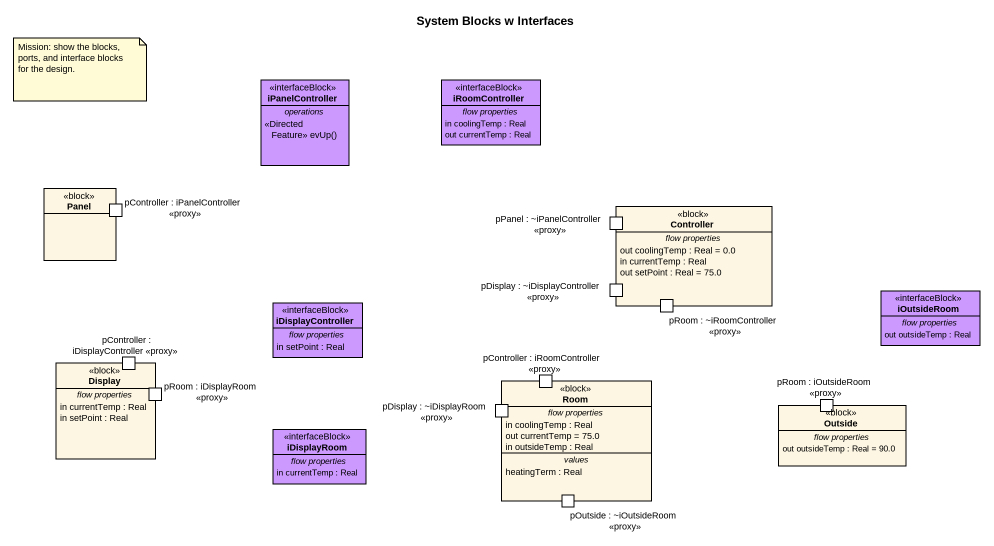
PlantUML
@startuml
title System Blocks w Interfaces
allowmixing
hide circle
hide empty members
class iPanelController <<interfaceBlock>> #CC99FF {
  -- operations --
  <<DirectedFeature>> evUp()
}
class iRoomController <<interfaceBlock>> #CC99FF {
  -- flow properties --
  in coolingTemp : Real
  out currentTemp : Real
}
rectangle Panel <<block>> {
  port "pController : iPanelController <<proxy>>" as pController
}
class Controller <<block>> {
  -- flow properties --
  out coolingTemp : Real = 0.0
  in currentTemp : Real
  out setPoint : Real = 75.0
  -- ports --
  pRoom : ~iRoomController <<proxy>>
  pDisplay : ~iDisplayController <<proxy>>
  pPanel : ~iPanelController <<proxy>>
}
class iDisplayController <<interfaceBlock>> #CC99FF {
  -- flow properties --
  in setPoint : Real
}
class iOutsideRoom <<interfaceBlock>> #CC99FF {
  -- flow properties --
  out outsideTemp : Real
}
class Display <<block>> {
  -- flow properties --
  in currentTemp : Real
  in setPoint : Real
  -- ports --
  pController : iDisplayController <<proxy>>
  pRoom : iDisplayRoom <<proxy>>
}
class Room <<block>> {
  -- flow properties --
  in coolingTemp : Real
  out currentTemp = 75.0
  in outsideTemp : Real
  -- values --
  heatingTerm : Real
  -- ports --
  pController : iRoomController <<proxy>>
  pDisplay : ~iDisplayRoom <<proxy>>
  pOutside : ~iOutsideRoom <<proxy>>
}
class iDisplayRoom <<interfaceBlock>> #CC99FF {
  -- flow properties --
  in currentTemp : Real
}
class Outside <<block>> {
  -- flow properties --
  out outsideTemp : Real = 90.0
  -- ports --
  pRoom : iOutsideRoom <<proxy>>
}
note as N1
  Mission: show the blocks, ports, and interface blocks for the design.
end note
@enduml
